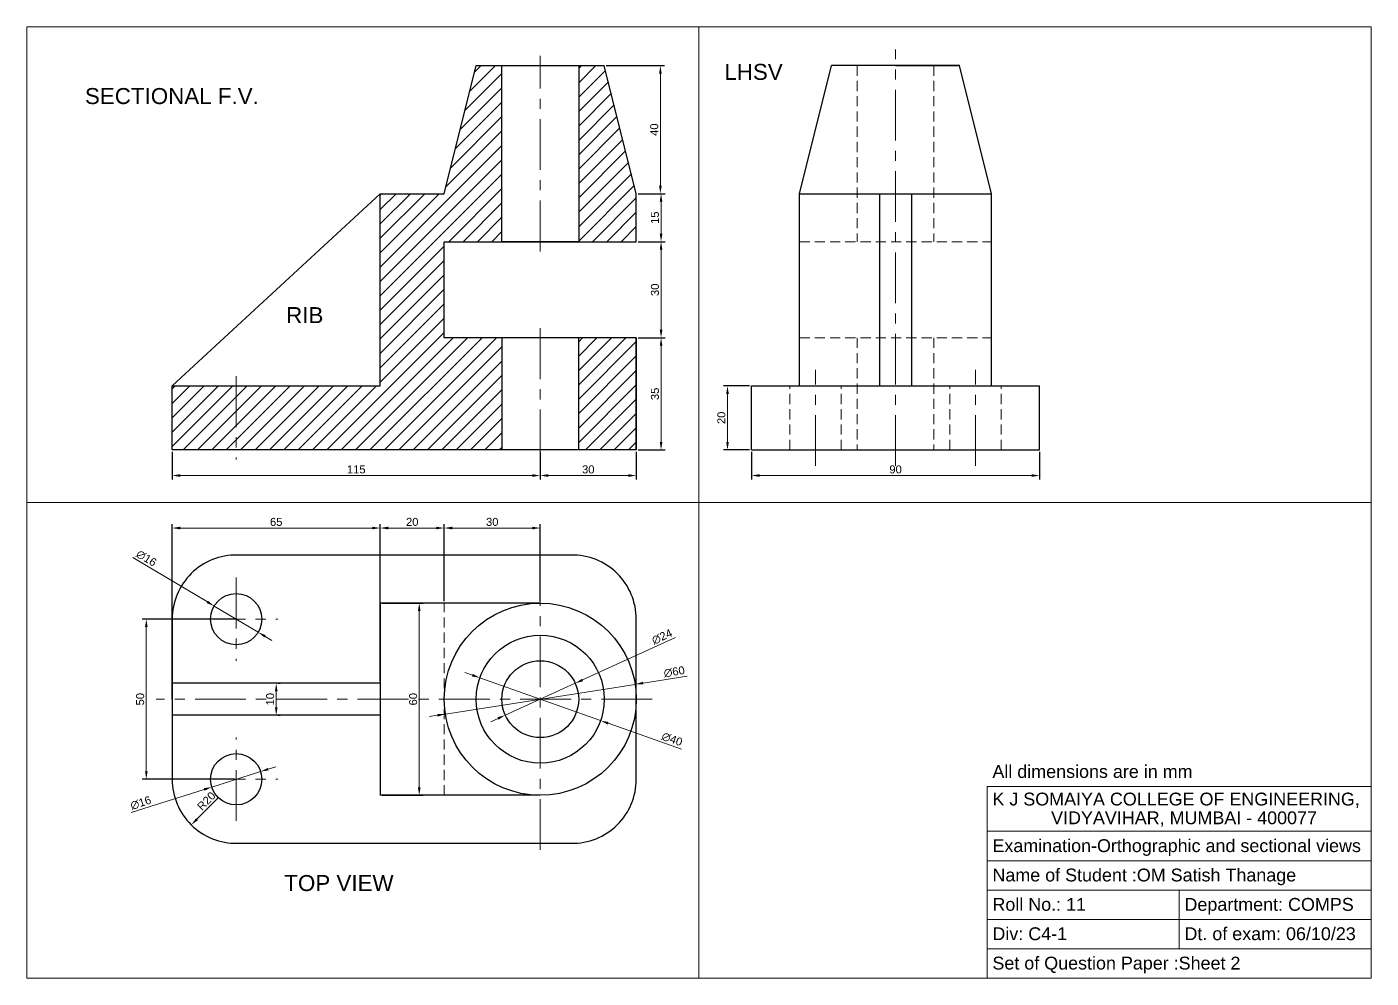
# Model space of a CAD drawing. Header units: millimetres. Extents: x 1403 to 2268, y 1957 to 2254.
# Drawn here: x 1847.8 to 2267.8, y 1956.9 to 2253.9 of the extents above; entities that cross this region are included whole.
import ezdxf

# ---------------------------------------------------------------- set-up
doc = ezdxf.new("R2010")
doc.units = ezdxf.units.MM
doc.header["$LTSCALE"] = 0.5
doc.linetypes.add('CENTER', pattern=[50.8, 31.75, -6.35, 6.35, -6.35])
doc.linetypes.add('HIDDEN', pattern=[9.525, 6.35, -3.175])
doc.styles.get("Standard").update_dxf_attribs({"font": 'arial.ttf'})
doc.dimstyles.new('ISO-25', dxfattribs={"dimtxt": 2.5, "dimasz": 2.5, "dimexe": 1.25, "dimexo": 0.625, "dimtad": 1, "dimdsep": 46, "dimtxsty": 'Standard', "dimcen": 2.5, "dimadec": 0, "dimazin": 0, "dimtfac": 1, "dimtmove": 0, "dimatfit": 3, "dimfxl": 1, "dimlwd": 9, "dimlwe": -1, "dimarcsym": 0})

# ---------------------------------------------------------------- blocks, each defined once
blk = doc.blocks.new('*D37')
at = {"color": 0, "transparency": 16777216}
for p, q in [((2038.79, 2201.84), (2047.15, 2201.84)), ((2038.79, 2186.84), (2047.15, 2186.84))]:
    blk.add_line(p, q, dxfattribs=at)
at = {"color": 0, "lineweight": 9, "transparency": 16777216}
blk.add_line((2045.9, 2199.34), (2045.9, 2189.34), dxfattribs=at)
at = {"color": 0, "lineweight": 30, "transparency": 16777216}
for points in [[(2045.49, 2199.34), (2046.32, 2199.34), (2045.9, 2201.84)], [(2045.49, 2189.34), (2046.32, 2189.34), (2045.9, 2186.84)]]:
    blk.add_solid(points, dxfattribs=at)
at = {"layer": 'Defpoints', "color": 0, "lineweight": 30, "transparency": 16777216}
for p in [(2038.16, 2201.84), (2038.16, 2186.84), (2045.9, 2186.84)]:
    blk.add_point(p, dxfattribs=at)
at = {"color": 0, "lineweight": 9, "transparency": 16777216, "insert": (2044, 2194.34), "char_height": 2.5, "attachment_point": 5, "rotation": 90}
blk.add_mtext('15', dxfattribs=at)
blk = doc.blocks.new('*D38')
at = {"color": 0, "transparency": 16777216}
for p, q in [((2028.79, 2241.84), (2046.94, 2241.84)), ((2038.79, 2201.84), (2046.94, 2201.84))]:
    blk.add_line(p, q, dxfattribs=at)
at = {"color": 0, "lineweight": 9, "transparency": 16777216}
blk.add_line((2045.69, 2239.34), (2045.69, 2204.34), dxfattribs=at)
at = {"color": 0, "lineweight": 30, "transparency": 16777216}
for points in [[(2045.28, 2239.34), (2046.11, 2239.34), (2045.69, 2241.84)], [(2045.28, 2204.34), (2046.11, 2204.34), (2045.69, 2201.84)]]:
    blk.add_solid(points, dxfattribs=at)
at = {"layer": 'Defpoints', "color": 0, "lineweight": 30, "transparency": 16777216}
for p in [(2028.16, 2241.84), (2038.16, 2201.84), (2045.69, 2201.84)]:
    blk.add_point(p, dxfattribs=at)
at = {"color": 0, "lineweight": 9, "transparency": 16777216, "insert": (2043.79, 2221.84), "char_height": 2.5, "attachment_point": 5, "rotation": 90}
blk.add_mtext('40', dxfattribs=at)
blk = doc.blocks.new('*D39')
at = {"color": 0, "transparency": 16777216}
for p, q in [((2038.16, 2121.22), (2038.16, 2112.59)), ((2008.16, 2118.22), (2008.16, 2112.59))]:
    blk.add_line(p, q, dxfattribs=at)
at = {"color": 0, "lineweight": 9, "transparency": 16777216}
blk.add_line((2010.66, 2113.84), (2035.66, 2113.84), dxfattribs=at)
at = {"color": 0, "lineweight": 30, "transparency": 16777216}
for points in [[(2010.66, 2114.26), (2010.66, 2113.42), (2008.16, 2113.84)], [(2035.66, 2114.26), (2035.66, 2113.42), (2038.16, 2113.84)]]:
    blk.add_solid(points, dxfattribs=at)
at = {"layer": 'Defpoints', "color": 0, "lineweight": 30, "transparency": 16777216}
for p in [(2038.16, 2121.84), (2008.16, 2118.84), (2038.16, 2113.84)]:
    blk.add_point(p, dxfattribs=at)
at = {"color": 0, "lineweight": 9, "transparency": 16777216, "insert": (2023.16, 2115.74), "char_height": 2.5, "attachment_point": 5}
blk.add_mtext('30', dxfattribs=at)
blk = doc.blocks.new('*D40')
at = {"color": 0, "transparency": 16777216}
for p, q in [((1893.16, 2121.22), (1893.16, 2112.59)), ((2008.16, 2121.22), (2008.16, 2112.59))]:
    blk.add_line(p, q, dxfattribs=at)
at = {"color": 0, "lineweight": 9, "transparency": 16777216}
blk.add_line((1895.66, 2113.84), (2005.66, 2113.84), dxfattribs=at)
at = {"color": 0, "lineweight": 30, "transparency": 16777216}
for points in [[(1895.66, 2114.26), (1895.66, 2113.42), (1893.16, 2113.84)], [(2005.66, 2114.26), (2005.66, 2113.42), (2008.16, 2113.84)]]:
    blk.add_solid(points, dxfattribs=at)
at = {"layer": 'Defpoints', "color": 0, "lineweight": 30, "transparency": 16777216}
for p in [(1893.16, 2121.84), (2008.16, 2121.84), (2008.16, 2113.84)]:
    blk.add_point(p, dxfattribs=at)
at = {"color": 0, "lineweight": 9, "transparency": 16777216, "insert": (1950.66, 2115.74), "char_height": 2.5, "attachment_point": 5}
blk.add_mtext('115', dxfattribs=at)
blk = doc.blocks.new('*D41')
at = {"color": 0, "lineweight": 9, "transparency": 16777216}
blk.add_line((1907.7, 2013.45), (1900.89, 2006.52), dxfattribs=at)
at = {"color": 0, "lineweight": 30, "transparency": 16777216}
blk.add_solid([(1900.59, 2006.82), (1901.18, 2006.23), (1899.13, 2004.74)], dxfattribs=at)
at = {"layer": 'Defpoints', "color": 0, "lineweight": 30, "transparency": 16777216}
for p in [(1913.16, 2019), (1899.13, 2004.74)]:
    blk.add_point(p, dxfattribs=at)
at = {"color": 0, "lineweight": 9, "transparency": 16777216, "insert": (1903.82, 2012.21), "char_height": 2.5, "attachment_point": 5, "rotation": 45.4643}
blk.add_mtext('R20', dxfattribs=at)
blk = doc.blocks.new('*D42')
at = {"color": 0, "transparency": 16777216}
for p, q in [((1912.54, 2069), (1883.82, 2069)), ((1912.54, 2019), (1883.82, 2019))]:
    blk.add_line(p, q, dxfattribs=at)
at = {"color": 0, "lineweight": 9, "transparency": 16777216}
blk.add_line((1885.07, 2066.5), (1885.07, 2021.5), dxfattribs=at)
at = {"color": 0, "lineweight": 30, "transparency": 16777216}
for points in [[(1884.65, 2066.5), (1885.48, 2066.5), (1885.07, 2069)], [(1884.65, 2021.5), (1885.48, 2021.5), (1885.07, 2019)]]:
    blk.add_solid(points, dxfattribs=at)
at = {"layer": 'Defpoints', "color": 0, "lineweight": 30, "transparency": 16777216}
for p in [(1913.16, 2069), (1885.07, 2019), (1913.16, 2019)]:
    blk.add_point(p, dxfattribs=at)
at = {"color": 0, "lineweight": 9, "transparency": 16777216, "insert": (1883.16, 2044), "char_height": 2.5, "attachment_point": 5, "rotation": 90}
blk.add_mtext('50', dxfattribs=at)
blk = doc.blocks.new('*D43')
at = {"color": 0, "lineweight": 9, "transparency": 16777216}
for p, q in [((1880.84, 2088.24), (1904.14, 2074.37)), ((1920.04, 2064.91), (1906.29, 2073.09)), ((1922.19, 2063.63), (1924.33, 2062.35))]:
    blk.add_line(p, q, dxfattribs=at)
at = {"color": 0, "lineweight": 30, "transparency": 16777216}
for points in [[(1904.35, 2074.73), (1903.93, 2074.01), (1906.29, 2073.09)], [(1922.4, 2063.99), (1921.97, 2063.27), (1920.04, 2064.91)]]:
    blk.add_solid(points, dxfattribs=at)
at = {"layer": 'Defpoints', "color": 0, "lineweight": 30, "transparency": 16777216}
for p in [(1906.29, 2073.09), (1920.04, 2064.91)]:
    blk.add_point(p, dxfattribs=at)
at = {"color": 0, "lineweight": 9, "transparency": 16777216, "insert": (1885.09, 2088), "char_height": 2.5, "attachment_point": 5, "rotation": 329.2366}
blk.add_mtext('∅16', dxfattribs=at)
blk = doc.blocks.new('*D44')
at = {"color": 0, "transparency": 16777216}
for p, q in [((1958.16, 2074.63), (1958.16, 2098.7)), ((1978.16, 2074.63), (1978.16, 2098.7))]:
    blk.add_line(p, q, dxfattribs=at)
at = {"color": 0, "lineweight": 9, "transparency": 16777216}
blk.add_line((1960.66, 2097.45), (1975.66, 2097.45), dxfattribs=at)
at = {"color": 0, "lineweight": 30, "transparency": 16777216}
for points in [[(1960.66, 2097.87), (1960.66, 2097.03), (1958.16, 2097.45)], [(1975.66, 2097.87), (1975.66, 2097.03), (1978.16, 2097.45)]]:
    blk.add_solid(points, dxfattribs=at)
at = {"layer": 'Defpoints', "color": 0, "lineweight": 30, "transparency": 16777216}
for p in [(1978.16, 2097.45), (1958.16, 2074), (1978.16, 2074)]:
    blk.add_point(p, dxfattribs=at)
at = {"color": 0, "lineweight": 9, "transparency": 16777216, "insert": (1968.16, 2099.35), "char_height": 2.5, "attachment_point": 5}
blk.add_mtext('20', dxfattribs=at)
blk = doc.blocks.new('*D45')
at = {"color": 0, "transparency": 16777216}
for p, q in [((1978.16, 2074.63), (1978.16, 2098.7)), ((2008.16, 2074.63), (2008.16, 2098.7))]:
    blk.add_line(p, q, dxfattribs=at)
at = {"color": 0, "lineweight": 9, "transparency": 16777216}
blk.add_line((1980.66, 2097.45), (2005.66, 2097.45), dxfattribs=at)
at = {"color": 0, "lineweight": 30, "transparency": 16777216}
for points in [[(1980.66, 2097.87), (1980.66, 2097.03), (1978.16, 2097.45)], [(2005.66, 2097.87), (2005.66, 2097.03), (2008.16, 2097.45)]]:
    blk.add_solid(points, dxfattribs=at)
at = {"layer": 'Defpoints', "color": 0, "lineweight": 30, "transparency": 16777216}
for p in [(2008.16, 2097.45), (1978.16, 2074), (2008.16, 2074)]:
    blk.add_point(p, dxfattribs=at)
at = {"color": 0, "lineweight": 9, "transparency": 16777216, "insert": (1993.16, 2099.35), "char_height": 2.5, "attachment_point": 5}
blk.add_mtext('30', dxfattribs=at)
blk = doc.blocks.new('*D46')
at = {"color": 0, "transparency": 16777216}
for p, q in [((1893.16, 2049.63), (1893.16, 2098.7)), ((1958.16, 2049.63), (1958.16, 2098.7))]:
    blk.add_line(p, q, dxfattribs=at)
at = {"color": 0, "lineweight": 9, "transparency": 16777216}
blk.add_line((1955.66, 2097.45), (1895.66, 2097.45), dxfattribs=at)
at = {"color": 0, "lineweight": 30, "transparency": 16777216}
for points in [[(1895.66, 2097.87), (1895.66, 2097.03), (1893.16, 2097.45)], [(1955.66, 2097.87), (1955.66, 2097.03), (1958.16, 2097.45)]]:
    blk.add_solid(points, dxfattribs=at)
at = {"layer": 'Defpoints', "color": 0, "lineweight": 30, "transparency": 16777216}
for p in [(1893.16, 2097.45), (1893.16, 2049), (1958.16, 2049)]:
    blk.add_point(p, dxfattribs=at)
at = {"color": 0, "lineweight": 9, "transparency": 16777216, "insert": (1925.66, 2099.35), "char_height": 2.5, "attachment_point": 5}
blk.add_mtext('65', dxfattribs=at)
blk = doc.blocks.new('*D47')
at = {"color": 0, "lineweight": 9, "transparency": 16777216}
for p, q in [((2050.46, 2063.26), (2021.36, 2050.01)), ((1997.24, 2039.03), (2019.08, 2048.97)), ((1994.97, 2037.99), (1992.69, 2036.96))]:
    blk.add_line(p, q, dxfattribs=at)
at = {"color": 0, "lineweight": 30, "transparency": 16777216}
for points in [[(2021.19, 2050.39), (2021.53, 2049.63), (2019.08, 2048.97)], [(1994.79, 2038.37), (1995.14, 2037.61), (1997.24, 2039.03)]]:
    blk.add_solid(points, dxfattribs=at)
at = {"layer": 'Defpoints', "color": 0, "lineweight": 30, "transparency": 16777216}
for p in [(2019.08, 2048.97), (1997.24, 2039.03)]:
    blk.add_point(p, dxfattribs=at)
at = {"color": 0, "lineweight": 9, "transparency": 16777216, "insert": (2046.21, 2063.49), "char_height": 2.5, "attachment_point": 5, "rotation": 24.4828}
blk.add_mtext('∅24', dxfattribs=at)
blk = doc.blocks.new('*D48')
at = {"color": 0, "lineweight": 9, "transparency": 16777216}
for p, q in [((1986.96, 2051.52), (1984.6, 2052.35)), ((1989.31, 2050.68), (2027.01, 2037.32)), ((2052.24, 2028.38), (2029.37, 2036.48))]:
    blk.add_line(p, q, dxfattribs=at)
at = {"color": 0, "lineweight": 30, "transparency": 16777216}
for points in [[(1987.09, 2051.91), (1986.82, 2051.12), (1989.31, 2050.68)], [(2029.51, 2036.88), (2029.23, 2036.09), (2027.01, 2037.32)]]:
    blk.add_solid(points, dxfattribs=at)
at = {"layer": 'Defpoints', "color": 0, "lineweight": 30, "transparency": 16777216}
for p in [(1989.31, 2050.68), (2027.01, 2037.32)]:
    blk.add_point(p, dxfattribs=at)
at = {"color": 0, "lineweight": 9, "transparency": 16777216, "insert": (2049.34, 2031.5), "char_height": 2.5, "attachment_point": 5, "rotation": 340.4855}
blk.add_mtext('∅40', dxfattribs=at)
blk = doc.blocks.new('*D49')
at = {"color": 0, "lineweight": 9, "transparency": 16777216}
for p, q in [((2054.05, 2051.19), (2040.27, 2049.03)), ((1978.52, 2039.36), (2037.8, 2048.64)), ((1976.05, 2038.97), (1973.58, 2038.58))]:
    blk.add_line(p, q, dxfattribs=at)
at = {"color": 0, "lineweight": 30, "transparency": 16777216}
for points in [[(2040.21, 2049.44), (2040.34, 2048.62), (2037.8, 2048.64)], [(1975.99, 2039.38), (1976.12, 2038.56), (1978.52, 2039.36)]]:
    blk.add_solid(points, dxfattribs=at)
at = {"layer": 'Defpoints', "color": 0, "lineweight": 30, "transparency": 16777216}
for p in [(2037.8, 2048.64), (1978.52, 2039.36)]:
    blk.add_point(p, dxfattribs=at)
at = {"color": 0, "lineweight": 9, "transparency": 16777216, "insert": (2050.02, 2052.55), "char_height": 2.5, "attachment_point": 5, "rotation": 8.9039}
blk.add_mtext('∅60', dxfattribs=at)
blk = doc.blocks.new('*D50')
at = {"color": 0, "transparency": 16777216}
for p, q in [((2073.55, 2141.84), (2065.41, 2141.84)), ((2073.55, 2121.84), (2065.41, 2121.84))]:
    blk.add_line(p, q, dxfattribs=at)
at = {"color": 0, "lineweight": 9, "transparency": 16777216}
blk.add_line((2066.66, 2124.34), (2066.66, 2139.34), dxfattribs=at)
at = {"color": 0, "lineweight": 30, "transparency": 16777216}
for points in [[(2066.25, 2139.34), (2067.08, 2139.34), (2066.66, 2141.84)], [(2066.25, 2124.34), (2067.08, 2124.34), (2066.66, 2121.84)]]:
    blk.add_solid(points, dxfattribs=at)
at = {"layer": 'Defpoints', "color": 0, "lineweight": 30, "transparency": 16777216}
for p in [(2066.66, 2141.84), (2074.18, 2141.84), (2074.18, 2121.84)]:
    blk.add_point(p, dxfattribs=at)
at = {"color": 0, "lineweight": 9, "transparency": 16777216, "insert": (2064.76, 2131.84), "char_height": 2.5, "attachment_point": 5, "rotation": 90}
blk.add_mtext('20', dxfattribs=at)
blk = doc.blocks.new('*D51')
at = {"color": 0, "transparency": 16777216}
for p, q in [((2074.18, 2121.22), (2074.18, 2112.59)), ((2164.18, 2121.22), (2164.18, 2112.59))]:
    blk.add_line(p, q, dxfattribs=at)
at = {"color": 0, "lineweight": 9, "transparency": 16777216}
blk.add_line((2076.68, 2113.84), (2161.68, 2113.84), dxfattribs=at)
at = {"color": 0, "lineweight": 30, "transparency": 16777216}
for points in [[(2076.68, 2114.26), (2076.68, 2113.42), (2074.18, 2113.84)], [(2161.68, 2114.26), (2161.68, 2113.42), (2164.18, 2113.84)]]:
    blk.add_solid(points, dxfattribs=at)
at = {"layer": 'Defpoints', "color": 0, "lineweight": 30, "transparency": 16777216}
for p in [(2074.18, 2121.84), (2164.18, 2121.84), (2164.18, 2113.84)]:
    blk.add_point(p, dxfattribs=at)
at = {"color": 0, "lineweight": 9, "transparency": 16777216, "insert": (2119.18, 2115.74), "char_height": 2.5, "attachment_point": 5}
blk.add_mtext('90', dxfattribs=at)
blk = doc.blocks.new('*D52')
at = {"color": 0, "transparency": 16777216}
for p, q in [((2038.79, 2186.84), (2047.15, 2186.84)), ((2038.79, 2156.84), (2047.15, 2156.84))]:
    blk.add_line(p, q, dxfattribs=at)
at = {"color": 0, "lineweight": 9, "transparency": 16777216}
blk.add_line((2045.9, 2184.34), (2045.9, 2159.34), dxfattribs=at)
at = {"color": 0, "lineweight": 30, "transparency": 16777216}
for points in [[(2045.49, 2184.34), (2046.32, 2184.34), (2045.9, 2186.84)], [(2045.49, 2159.34), (2046.32, 2159.34), (2045.9, 2156.84)]]:
    blk.add_solid(points, dxfattribs=at)
at = {"layer": 'Defpoints', "color": 0, "lineweight": 30, "transparency": 16777216}
for p in [(2038.16, 2186.84), (2038.16, 2156.84), (2045.9, 2156.84)]:
    blk.add_point(p, dxfattribs=at)
at = {"color": 0, "transparency": 16777216, "insert": (2044, 2171.84), "char_height": 2.5, "attachment_point": 5, "rotation": 90}
blk.add_mtext('30', dxfattribs=at)
blk = doc.blocks.new('*D36')
at = {"color": 0, "transparency": 16777216}
for p, q in [((2038.79, 2156.84), (2047.15, 2156.84)), ((2038.79, 2121.84), (2047.15, 2121.84))]:
    blk.add_line(p, q, dxfattribs=at)
at = {"color": 0, "lineweight": 9, "transparency": 16777216}
blk.add_line((2045.9, 2154.34), (2045.9, 2124.34), dxfattribs=at)
at = {"color": 0, "lineweight": 30, "transparency": 16777216}
for points in [[(2045.49, 2154.34), (2046.32, 2154.34), (2045.9, 2156.84)], [(2045.49, 2124.34), (2046.32, 2124.34), (2045.9, 2121.84)]]:
    blk.add_solid(points, dxfattribs=at)
at = {"layer": 'Defpoints', "color": 0, "lineweight": 30, "transparency": 16777216}
for p in [(2038.16, 2156.84), (2038.16, 2121.84), (2045.9, 2121.84)]:
    blk.add_point(p, dxfattribs=at)
at = {"color": 0, "transparency": 16777216, "insert": (2044, 2139.34), "char_height": 2.5, "attachment_point": 5, "rotation": 90}
blk.add_mtext('35', dxfattribs=at)
blk = doc.blocks.new('*D53')
at = {"color": 0, "lineweight": 9, "transparency": 16777216}
blk.add_line((1925.66, 2046.5), (1925.66, 2041.5), dxfattribs=at)
at = {"color": 0, "transparency": 16777216}
for p, q in [((1926.29, 2049), (1926.91, 2049)), ((1926.29, 2039), (1926.91, 2039))]:
    blk.add_line(p, q, dxfattribs=at)
at = {"color": 0, "lineweight": 30, "transparency": 16777216}
for points in [[(1925.25, 2046.5), (1926.08, 2046.5), (1925.66, 2049)], [(1925.25, 2041.5), (1926.08, 2041.5), (1925.66, 2039)]]:
    blk.add_solid(points, dxfattribs=at)
at = {"layer": 'Defpoints', "color": 0, "lineweight": 30, "transparency": 16777216}
for p in [(1925.66, 2049), (1925.66, 2039), (1925.66, 2039)]:
    blk.add_point(p, dxfattribs=at)
at = {"color": 0, "transparency": 16777216, "insert": (1923.76, 2044), "char_height": 2.5, "attachment_point": 5, "rotation": 90}
blk.add_mtext('10', dxfattribs=at)
blk = doc.blocks.new('*D54')
at = {"color": 0, "lineweight": 9, "transparency": 16777216}
for p, q in [((1920.79, 2021.42), (1905.54, 2016.58)), ((1923.17, 2022.17), (1925.55, 2022.93)), ((1880.35, 2008.6), (1903.15, 2015.83))]:
    blk.add_line(p, q, dxfattribs=at)
at = {"color": 0, "lineweight": 30, "transparency": 16777216}
for points in [[(1923.05, 2022.57), (1923.3, 2021.78), (1920.79, 2021.42)], [(1903.03, 2016.22), (1903.28, 2015.43), (1905.54, 2016.58)]]:
    blk.add_solid(points, dxfattribs=at)
at = {"layer": 'Defpoints', "color": 0, "lineweight": 30, "transparency": 16777216}
for p in [(1920.79, 2021.42), (1905.54, 2016.58)]:
    blk.add_point(p, dxfattribs=at)
at = {"color": 0, "transparency": 16777216, "insert": (1883.35, 2011.62), "char_height": 2.5, "attachment_point": 5, "rotation": 17.5916}
blk.add_mtext('∅16', dxfattribs=at)
blk = doc.blocks.new('*D55')
at = {"color": 0, "transparency": 16777216}
for p, q in [((1958.79, 2074), (1971.59, 2074)), ((1958.79, 2014), (1971.59, 2014))]:
    blk.add_line(p, q, dxfattribs=at)
at = {"color": 0, "lineweight": 9, "transparency": 16777216}
blk.add_line((1970.34, 2071.5), (1970.34, 2016.5), dxfattribs=at)
at = {"color": 0, "lineweight": 30, "transparency": 16777216}
for points in [[(1969.92, 2071.5), (1970.76, 2071.5), (1970.34, 2074)], [(1969.92, 2016.5), (1970.76, 2016.5), (1970.34, 2014)]]:
    blk.add_solid(points, dxfattribs=at)
at = {"layer": 'Defpoints', "color": 0, "lineweight": 30, "transparency": 16777216}
for p in [(1958.16, 2074), (1958.16, 2014), (1970.34, 2014)]:
    blk.add_point(p, dxfattribs=at)
at = {"color": 0, "transparency": 16777216, "insert": (1968.44, 2044), "char_height": 2.5, "attachment_point": 5, "rotation": 90}
blk.add_mtext('60', dxfattribs=at)

msp = doc.modelspace()

# ---------------------------------------------------------------- hatches: boundary and pattern name
at = {"linetype": 'CENTER', "lineweight": 9}
h = msp.add_hatch(dxfattribs=at)
h.set_pattern_fill('ANSI31', color=256)
h.set_pattern_definition([(45, (476.2102, -317.792), (-2.245064, 2.245064), [])])
h.paths.add_polyline_path([(1996.163, 2156.843), (1978.163, 2156.843), (1978.163, 2186.843), (1996.163, 2186.843), (1996.163, 2241.843), (1988.163, 2241.843), (1978.163, 2201.843), (1958.163, 2201.843), (1958.163, 2141.843), (1913.163, 2141.843), (1913.163, 2121.843), (1996.163, 2121.843)])
h.paths.add_polyline_path([(1913.163, 2141.843), (1893.163, 2141.843), (1893.163, 2121.843), (1913.163, 2121.843)])
h.paths.add_polyline_path([(2038.163, 2156.843), (2020.163, 2156.843), (2020.163, 2121.843), (2038.163, 2121.843)])
h.paths.add_polyline_path([(2038.163, 2201.843), (2028.163, 2241.843), (2020.163, 2241.843), (2020.163, 2186.843), (2038.163, 2186.843)])

# ---------------------------------------------------------------- linework, layer by layer
at = {"lineweight": 9}
for p, q in [((1847.756, 2253.922), (2267.756, 2253.922)), ((1847.756, 1956.922), (1847.756, 2253.922)), ((2057.756, 2253.922), (2057.756, 1956.922)), ((2267.756, 2253.922), (2267.756, 1956.922)), ((1988.163, 2241.843), (2028.163, 2241.843)), ((2008.163, 2241.843), (1988.163, 2241.843)), ((2008.163, 2241.843), (1996.163, 2241.843)), ((1996.163, 2241.843), (2020.163, 2241.843)), ((2038.163, 2201.843), (2038.163, 2186.843)), ((1893.163, 2121.843), (1893.163, 2141.843)), ((1847.756, 2105.422), (2267.756, 2105.422)), ((2147.756, 2016.745), (2267.756, 2016.745)), ((2147.756, 1956.922), (2147.756, 2016.745)), ((2267.756, 2011.922), (2267.756, 1956.922)), ((2147.756, 2002.755), (2267.756, 2002.755)), ((2147.756, 1993.588), (2267.756, 1993.588)), ((2147.756, 1984.422), (2267.756, 1984.422)), ((2207.756, 1984.422), (2207.756, 1966.088)), ((2147.756, 1975.255), (2267.756, 1975.255)), ((2147.756, 1966.088), (2267.756, 1966.088)), ((2267.756, 1956.922), (1847.756, 1956.922)), ((2267.756, 1956.922), (2147.756, 1956.922))]:
    msp.add_line(p, q, dxfattribs=at)
at = {"linetype": 'CENTER', "lineweight": 9}
for p, q in [((2008.163, 2183.843), (2008.163, 2244.843)), ((2119.177, 2116.843), (2119.177, 2246.843)), ((2008.163, 2159.843), (2008.163, 2118.843)), ((2094.177, 2116.843), (2094.177, 2146.843)), ((2144.177, 2116.843), (2144.177, 2146.843)), ((1913.163, 2144.843), (1913.163, 2118.843)), ((1893.163, 2141.843), (1913.163, 2141.843)), ((2008.163, 2089.001), (2008.163, 1994.001)), ((1913.163, 2082.001), (1913.163, 2056.001)), ((1900.163, 2069.001), (1926.163, 2069.001)), ((2043.163, 2044.001), (1888.163, 2044.001)), ((1913.163, 2006.001), (1913.163, 2032.001)), ((1900.163, 2019.001), (1926.163, 2019.001))]:
    msp.add_line(p, q, dxfattribs=at)
at = {"lineweight": 30}
for p, q in [((1978.163, 2201.843), (1988.163, 2241.843)), ((1988.163, 2241.843), (2028.163, 2241.843)), ((1996.163, 2186.843), (1996.163, 2241.843)), ((2020.163, 2241.843), (2020.163, 2186.843)), ((2038.163, 2201.843), (2028.163, 2241.843)), ((2089.177, 2201.843), (2099.177, 2241.843)), ((2139.177, 2241.843), (2099.177, 2241.843)), ((2119.177, 2241.843), (2119.177, 2241.843)), ((2119.177, 2241.843), (2139.177, 2241.843)), ((2149.177, 2201.843), (2139.177, 2241.843)), ((1893.163, 2141.843), (1958.163, 2201.843)), ((1958.163, 2141.843), (1958.163, 2201.843)), ((1958.163, 2201.843), (1978.163, 2201.843)), ((2038.163, 2186.843), (2038.163, 2201.843)), ((2089.177, 2201.843), (2149.177, 2201.843)), ((2089.177, 2141.843), (2089.177, 2201.843)), ((2114.177, 2201.843), (2114.177, 2141.843)), ((2124.177, 2201.843), (2124.177, 2141.843)), ((2149.177, 2141.843), (2149.177, 2201.843)), ((1978.163, 2156.843), (1978.163, 2186.843)), ((1978.163, 2186.843), (2038.163, 2186.843)), ((2020.163, 2186.843), (1996.163, 2186.843)), ((2038.163, 2156.843), (1978.163, 2156.843)), ((1996.163, 2156.843), (1996.163, 2121.843)), ((2020.163, 2121.843), (2020.163, 2156.843)), ((2038.163, 2156.843), (2038.163, 2121.843)), ((2038.163, 2121.843), (2038.163, 2156.843)), ((1893.163, 2121.843), (1893.163, 2141.843)), ((1893.163, 2141.843), (1958.163, 2141.843)), ((2074.177, 2121.843), (2074.177, 2141.843)), ((2074.177, 2141.843), (2164.177, 2141.843)), ((2164.177, 2121.843), (2164.177, 2141.843)), ((2038.163, 2121.843), (1893.163, 2121.843)), ((2038.163, 2121.843), (2008.163, 2121.843)), ((2074.177, 2121.843), (2164.177, 2121.843)), ((2018.487, 2089.001), (1912.838, 2089.001)), ((1958.163, 2074.001), (1958.163, 2014.001)), ((2008.163, 2074.001), (1958.163, 2074.001)), ((1893.163, 2069.325), (1893.163, 2018.676)), ((1893.163, 2044.001), (1893.163, 2069.001)), ((2038.163, 2018.676), (2038.163, 2069.325)), ((1958.163, 2049.001), (1893.163, 2049.001)), ((1958.163, 2039.001), (1893.163, 2039.001)), ((2008.163, 2014.001), (1958.163, 2014.001)), ((1912.838, 1999.001), (2018.487, 1999.001))]:
    msp.add_line(p, q, dxfattribs=at)
at = {"linetype": 'HIDDEN', "lineweight": 9}
for p, q in [((2107.177, 2241.843), (2107.177, 2186.843)), ((2131.177, 2241.843), (2131.177, 2186.843)), ((2089.177, 2186.843), (2149.177, 2186.843)), ((2089.177, 2156.843), (2149.177, 2156.843)), ((2107.177, 2156.843), (2107.177, 2121.843)), ((2131.177, 2156.843), (2131.177, 2121.843)), ((2086.177, 2121.843), (2086.177, 2141.843)), ((2102.177, 2121.843), (2102.177, 2141.843)), ((2136.177, 2121.843), (2136.177, 2141.843)), ((2152.177, 2121.843), (2152.177, 2141.843)), ((1978.163, 2014.001), (1978.163, 2074.001))]:
    msp.add_line(p, q, dxfattribs=at)
at = {"lineweight": 9}
msp.add_lwpolyline([(1847.756, 1956.922), (2267.756, 1956.922), (2267.756, 2253.922), (1847.756, 2253.922)], close=True, dxfattribs=at)
at = {"lineweight": 30}
for centre, radius in [((1913.163, 2069.001), 8), ((2008.163, 2044.001), 30), ((2008.163, 2044.001), 20), ((2008.163, 2044.001), 12), ((1913.163, 2019.001), 8)]:
    msp.add_circle(centre, radius, dxfattribs=at)
for centre, start, end in [((1913.163, 2069.001), 89.07131, 180), ((2018.163, 2069.001), 0, 90.92869), ((1913.163, 2019.001), 180, 270.92869), ((2018.163, 2019.001), 269.07131, 0)]:
    msp.add_arc(centre, 20.003, start, end, dxfattribs=at)

# ---------------------------------------------------------------- texts
at = {"lineweight": 9}
for s, p in [('All dimensions are in mm', (2149.434, 2019.427)), ('K J SOMAIYA COLLEGE OF ENGINEERING, ', (2149.434, 2010.819)), ('VIDYAVIHAR, MUMBAI - 400077', (2167.77, 2004.967)), ('Examination-Orthographic and sectional views', (2149.434, 1996.271)), ('Name of Student :OM Satish Thanage ', (2149.434, 1987.104)), ('Roll No.: 11 ', (2149.434, 1977.937)), ('Department: COMPS', (2209.434, 1977.937)), ('Div: C4-1  ', (2149.434, 1968.771)), ('Dt. of exam: 06/10/23 ', (2209.434, 1968.771)), ('Set of Question Paper :Sheet 2', (2149.434, 1959.604))]:
    msp.add_text(s, height=4.00791, dxfattribs=at).set_placement(p)
at = {"char_height": 5, "attachment_point": 1}
for s, width, heights, insert in [('LHSV', 5, [0], (2065.672, 2242.381)), ('SECTIONAL F.V.', 65.24839, [0], (1865.899, 2234.829)), ('RIB', 12.28379, [0], (1928.758, 2166.431)), ('TOP VIEW', 36.36647, [5.808], (1928.185, 1989.094))]:
    msp.add_mtext_dynamic_manual_height_columns(s, width=width, gutter_width=12.5, heights=heights, dxfattribs=dict(at, insert=insert))

# ---------------------------------------------------------------- dimensions: what is measured, and where the dimension line sits
at = {"lineweight": 9}
for base, p1, p2, picture, middle in [((2045.695, 2201.843), (2028.163, 2241.843), (2038.163, 2201.843), '*D38', (2043.793, 2221.843)), ((2045.904, 2186.843), (2038.163, 2201.843), (2038.163, 2186.843), '*D37', (2044.002, 2194.343)), ((2066.665, 2141.843), (2074.177, 2121.843), (2074.177, 2141.843), '*D50', (2064.763, 2131.843)), ((1885.066, 2019.001), (1913.163, 2069.001), (1913.163, 2019.001), '*D42', (1883.164, 2044.001))]:
    dim = msp.add_linear_dim(base=base, p1=p1, p2=p2, angle=90, dimstyle='ISO-25', dxfattribs=at)
    dim.commit()
    dim.dimension.update_dxf_attribs({"geometry": picture, "text_midpoint": middle})
for base, p1, p2, picture, middle in [((2045.904, 2156.843), (2038.163, 2186.843), (2038.163, 2156.843), '*D52', (2044.001, 2171.843)), ((2045.904, 2121.843), (2038.163, 2156.843), (2038.163, 2121.843), '*D36', (2044.001, 2139.343)), ((1970.341, 2014.001), (1958.163, 2074.001), (1958.163, 2014.001), '*D55', (1968.439, 2044.001)), ((1925.663, 2039.001), (1925.663, 2049.001), (1925.663, 2039.001), '*D53', (1923.761, 2044.001))]:
    dim = msp.add_linear_dim(base=base, p1=p1, p2=p2, angle=90, dimstyle='ISO-25')
    dim.commit()
    dim.dimension.update_dxf_attribs({"geometry": picture, "text_midpoint": middle})
for base, p1, p2, picture, middle in [((2008.163, 2113.839), (1893.163, 2121.843), (2008.163, 2121.843), '*D40', (1950.663, 2115.741)), ((2038.163, 2113.839), (2008.163, 2118.843), (2038.163, 2121.843), '*D39', (2023.163, 2115.741)), ((2164.177, 2113.839), (2074.177, 2121.843), (2164.177, 2121.843), '*D51', (2119.177, 2115.741)), ((1893.163, 2097.448), (1958.163, 2049.001), (1893.163, 2049.001), '*D46', (1925.663, 2099.35)), ((1978.163, 2097.448), (1958.163, 2074.001), (1978.163, 2074.001), '*D44', (1968.163, 2099.35)), ((2008.163, 2097.448), (1978.163, 2074.001), (2008.163, 2074.001), '*D45', (1993.163, 2099.351))]:
    dim = msp.add_linear_dim(base=base, p1=p1, p2=p2, dimstyle='ISO-25', dxfattribs=at)
    dim.commit()
    dim.dimension.update_dxf_attribs({"geometry": picture, "text_midpoint": middle})
for p1, p2, picture, middle in [((1920.037, 2064.909), (1906.288, 2073.092), '*D43', (1884.082, 2086.311)), ((1997.242, 2039.027), (2019.084, 2048.974), '*D47', (2047.031, 2061.7)), ((1978.524, 2039.357), (2037.801, 2048.644), '*D49', (2050.321, 2050.605)), ((1989.312, 2050.681), (2027.014, 2037.32), '*D48', (2048.682, 2029.64))]:
    dim = msp.add_diameter_dim_2p(p1=p1, p2=p2, dimstyle='ISO-25', dxfattribs=at)
    dim.commit()
    dim.dimension.update_dxf_attribs({"geometry": picture, "text_midpoint": middle, "dimtype": 163})
dim = msp.add_diameter_dim_2p(p1=(1920.789, 2021.418), p2=(1905.537, 2016.583), dimstyle='ISO-25')
dim.commit()
dim.dimension.update_dxf_attribs({"geometry": '*D54', "text_midpoint": (1883.947, 2009.738), "dimtype": 163})
dim = msp.add_radius_dim(center=(1913.163, 2019.001), mpoint=(1899.134, 2004.742), dimstyle='ISO-25', dxfattribs=at)
dim.commit()
dim.dimension.update_dxf_attribs({"geometry": '*D41', "text_midpoint": (1905.171, 2010.878), "dimtype": 164})

doc.saveas('drawing.dxf')
